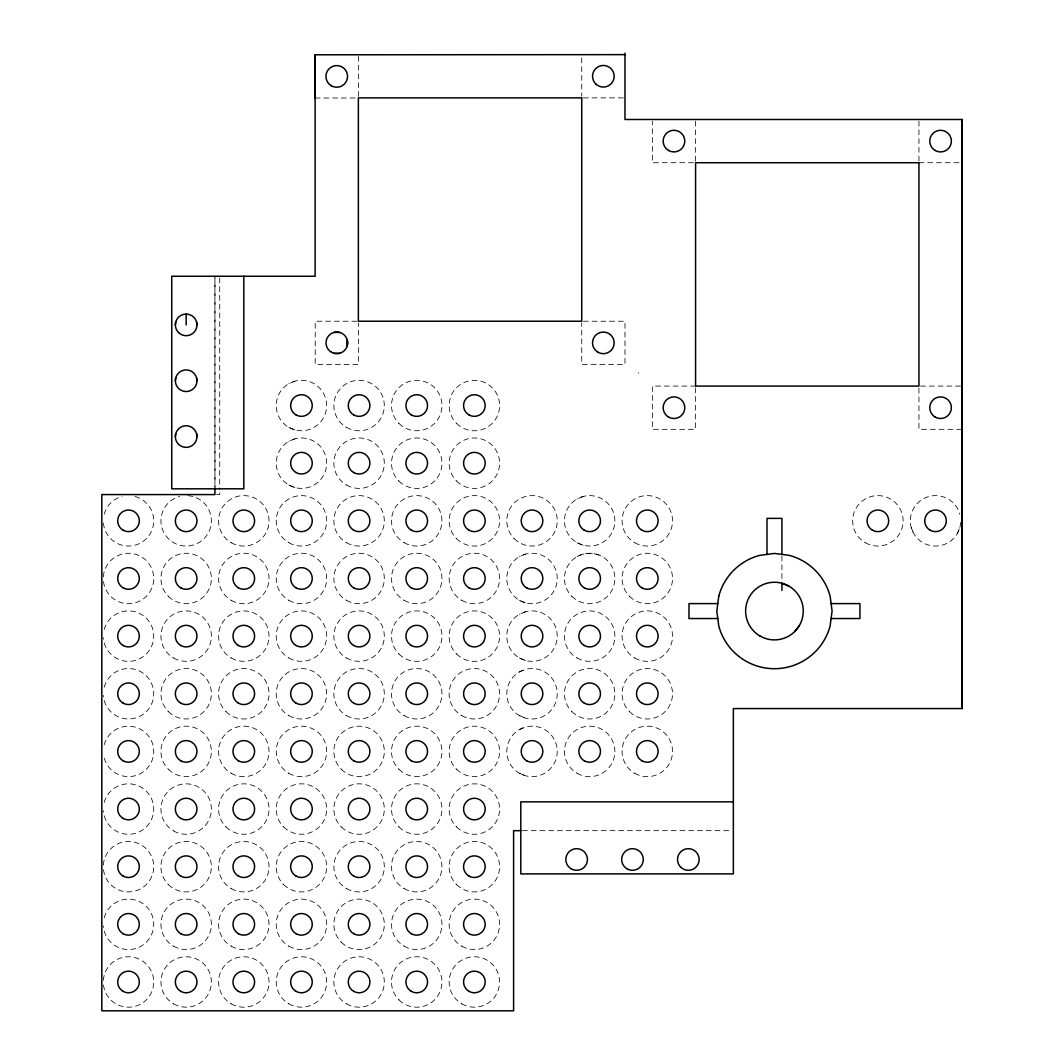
<?xml version="1.0" encoding="UTF-8"?>
<svg xmlns="http://www.w3.org/2000/svg" width="1064" height="1064" viewBox="0 0 1064 1064"><rect width="100%" height="100%" fill="white"/><g stroke="black" fill="none" stroke-linecap="round" stroke-linejoin="round"><path stroke-width="0.75" stroke-dasharray="5 3.75" d="M214.928 276.268L214.955 487.152L214.968 277.917M957.361 533.436L959.874 527.358M294.914 429.909L288.836 427.382A25.217 25.217 0 0 1 288.836 383.705L294.914 381.191M294.914 487.551L288.836 485.024A25.217 25.217 0 0 1 288.836 441.347L294.914 438.834M583.139 545.194L577.047 542.667A25.217 25.217 0 0 1 577.047 498.989L583.139 496.476M525.483 602.836L519.405 600.309A25.217 25.217 0 0 1 519.405 556.632L525.483 554.118M577.047 556.632C584.814 552.322 594.51 552.322 602.264 556.632M525.483 660.478L519.405 657.964A25.217 25.217 0 0 1 519.405 614.274L525.483 611.76M519.405 671.916L525.483 669.402A25.217 25.217 0 0 1 556.379 700.285A25.217 25.217 0 0 1 514.178 711.59A25.217 25.217 0 0 1 525.483 669.402M519.405 729.558L525.483 727.044A25.217 25.217 0 0 1 556.379 757.927A25.217 25.217 0 0 1 514.178 769.232A25.217 25.217 0 0 1 525.483 727.044M315.13 98.021L356.759 98.021M583.338 97.875L624.967 97.875M918.95 162.726L960.579 162.726M356.852 321.235L315.223 321.235L315.223 364.473L358.462 364.473L358.462 322.844M583.338 321.235L624.967 321.235L624.967 364.473L581.729 364.473L581.729 322.844M960.579 386.086L918.95 386.086L918.95 429.324L962.175 429.324M216.524 494.587L219.716 494.587L219.716 491.275M522.464 830.665L731.713 830.665M519.405 715.606L525.483 718.12M519.405 773.249L525.483 775.762M911.156 527.358L913.683 533.436M918.95 121.097L918.95 161.116M781.907 556.007L781.907 581.636M695.577 121.097L695.577 162.726L652.352 162.726L652.352 121.097M638.653 372.826L638.653 373.517M581.729 57.842L581.729 96.279M358.368 56.392L358.368 98.021M219.716 277.917L219.716 489.626M103.341 980.33A25.217 25.217 0 0 1 141.592 960.42A25.217 25.217 0 0 1 141.592 1003.538A25.217 25.217 0 0 1 103.341 983.615M104.152 744.88A25.217 25.217 0 0 1 142.975 730.742A25.217 25.217 0 0 1 142.975 772.065A25.217 25.217 0 0 1 104.152 757.927M104.152 802.522A25.217 25.217 0 0 1 144.305 789.382A25.217 25.217 0 0 1 140.155 831.423A25.217 25.217 0 0 1 103.341 810.688M104.152 687.238A25.217 25.217 0 0 1 144.305 674.097A25.217 25.217 0 0 1 140.155 716.139A25.217 25.217 0 0 1 103.341 695.404M104.152 629.595A25.217 25.217 0 0 1 144.305 616.455A25.217 25.217 0 0 1 140.155 658.496A25.217 25.217 0 0 1 103.341 637.762M103.341 576.834A25.217 25.217 0 0 1 141.592 556.911A25.217 25.217 0 0 1 141.592 600.043A25.217 25.217 0 0 1 103.341 580.119M519.405 600.309A25.217 25.217 0 0 0 557.23 578.47A25.217 25.217 0 0 0 519.405 556.632M288.836 485.024A25.217 25.217 0 0 0 326.661 463.186A25.217 25.217 0 0 0 288.836 441.347M519.405 657.964A25.217 25.217 0 0 0 557.23 636.112A25.217 25.217 0 0 0 519.405 614.274M103.341 865.045A25.217 25.217 0 0 1 141.592 845.135A25.217 25.217 0 0 1 141.592 888.254A25.217 25.217 0 0 1 103.341 868.33M104.152 917.806A25.217 25.217 0 0 1 144.305 904.666A25.217 25.217 0 0 1 140.155 946.707A25.217 25.217 0 0 1 103.341 925.973M135.035 496.476A25.217 25.217 0 0 1 153.442 524.672A25.217 25.217 0 0 1 127.414 546.032A25.217 25.217 0 0 1 103.341 522.477M104.152 514.311A25.217 25.217 0 0 1 121.988 496.476M288.836 427.382A25.217 25.217 0 0 0 326.661 405.544A25.217 25.217 0 0 0 288.836 383.705M187.796 495.664A25.217 25.217 0 0 1 208.531 532.479A25.217 25.217 0 0 1 166.489 536.615A25.217 25.217 0 0 1 179.63 496.476M577.047 542.667A25.217 25.217 0 0 0 614.872 520.828A25.217 25.217 0 0 0 577.047 498.989M960.686 522.477A25.217 25.217 0 0 1 923.885 543.199A25.217 25.217 0 0 1 919.735 501.171A25.217 25.217 0 0 1 959.874 514.311M695.577 386.086L652.352 386.086L652.352 429.324L695.577 429.324L695.577 386.086M231.194 600.309A25.217 25.217 0 0 0 269.019 578.47A25.217 25.217 0 0 0 231.194 556.632A25.217 25.217 0 0 0 231.194 600.309M288.836 946.175A25.217 25.217 0 0 0 326.661 924.337A25.217 25.217 0 0 0 288.836 902.498A25.217 25.217 0 0 0 288.836 946.175M231.194 773.249A25.217 25.217 0 0 0 269.019 751.41A25.217 25.217 0 0 0 231.194 729.558A25.217 25.217 0 0 0 231.194 773.249M341.251 942.172A25.217 25.217 0 0 0 383.452 930.867A25.217 25.217 0 0 0 352.556 899.971A25.217 25.217 0 0 0 341.251 942.172M283.609 826.874A25.217 25.217 0 0 0 325.797 815.569A25.217 25.217 0 0 0 294.914 784.687A25.217 25.217 0 0 0 283.609 826.874M231.194 946.175A25.217 25.217 0 0 0 269.019 924.337A25.217 25.217 0 0 0 231.194 902.498A25.217 25.217 0 0 0 231.194 946.175M341.251 769.232A25.217 25.217 0 0 0 383.452 757.927A25.217 25.217 0 0 0 352.556 727.044A25.217 25.217 0 0 0 341.251 769.232M168.325 769.232A25.217 25.217 0 0 0 210.512 757.927A25.217 25.217 0 0 0 179.63 727.044A25.217 25.217 0 0 0 168.325 769.232M173.552 946.175A25.217 25.217 0 0 0 211.377 924.337A25.217 25.217 0 0 0 173.552 902.498A25.217 25.217 0 0 0 173.552 946.175M288.836 1003.818A25.217 25.217 0 0 0 326.661 981.979A25.217 25.217 0 0 0 288.836 960.14A25.217 25.217 0 0 0 288.836 1003.818M341.251 826.874A25.217 25.217 0 0 0 383.452 815.569A25.217 25.217 0 0 0 352.556 784.687A25.217 25.217 0 0 0 341.251 826.874M288.836 600.309A25.217 25.217 0 0 0 326.661 578.47A25.217 25.217 0 0 0 288.836 556.632A25.217 25.217 0 0 0 288.836 600.309M283.609 884.53A25.217 25.217 0 0 0 325.797 873.225A25.217 25.217 0 0 0 294.914 842.329A25.217 25.217 0 0 0 283.609 884.53M346.478 657.964A25.217 25.217 0 0 0 384.303 636.112A25.217 25.217 0 0 0 346.478 614.274A25.217 25.217 0 0 0 346.478 657.964M346.478 600.309A25.217 25.217 0 0 0 384.303 578.47A25.217 25.217 0 0 0 346.478 556.632A25.217 25.217 0 0 0 346.478 600.309M288.836 715.606A25.217 25.217 0 0 0 326.661 693.768A25.217 25.217 0 0 0 288.836 671.916A25.217 25.217 0 0 0 288.836 715.606M398.894 769.232A25.217 25.217 0 0 0 441.094 757.927A25.217 25.217 0 0 0 410.199 727.044A25.217 25.217 0 0 0 398.894 769.232M168.325 711.59A25.217 25.217 0 0 0 210.512 700.285A25.217 25.217 0 0 0 179.63 669.402A25.217 25.217 0 0 0 168.325 711.59M225.967 826.874A25.217 25.217 0 0 0 268.155 815.569A25.217 25.217 0 0 0 237.272 784.687A25.217 25.217 0 0 0 225.967 826.874M173.552 657.964A25.217 25.217 0 0 0 211.377 636.112A25.217 25.217 0 0 0 173.552 614.274A25.217 25.217 0 0 0 173.552 657.964M404.121 600.309A25.217 25.217 0 0 0 441.946 578.47A25.217 25.217 0 0 0 404.121 556.632A25.217 25.217 0 0 0 404.121 600.309M398.894 653.948A25.217 25.217 0 0 0 441.094 642.643A25.217 25.217 0 0 0 410.199 611.76A25.217 25.217 0 0 0 398.894 653.948M404.121 715.606A25.217 25.217 0 0 0 441.946 693.768A25.217 25.217 0 0 0 404.121 671.916A25.217 25.217 0 0 0 404.121 715.606M398.894 826.874A25.217 25.217 0 0 0 441.094 815.569A25.217 25.217 0 0 0 410.199 784.687A25.217 25.217 0 0 0 398.894 826.874M346.478 715.606A25.217 25.217 0 0 0 384.303 693.768A25.217 25.217 0 0 0 346.478 671.916A25.217 25.217 0 0 0 346.478 715.606M288.836 773.249A25.217 25.217 0 0 0 326.661 751.41A25.217 25.217 0 0 0 288.836 729.558A25.217 25.217 0 0 0 288.836 773.249M288.836 657.964A25.217 25.217 0 0 0 326.661 636.112A25.217 25.217 0 0 0 288.836 614.274A25.217 25.217 0 0 0 288.836 657.964M571.834 596.306A25.217 25.217 0 0 0 614.021 585.001A25.217 25.217 0 0 0 583.139 554.118A25.217 25.217 0 0 0 571.834 596.306M629.476 596.306A25.217 25.217 0 0 0 671.663 585.001A25.217 25.217 0 0 0 640.781 554.118A25.217 25.217 0 0 0 629.476 596.306M456.536 481.021A25.217 25.217 0 0 0 498.737 469.716A25.217 25.217 0 0 0 467.841 438.834A25.217 25.217 0 0 0 456.536 481.021M346.478 485.024A25.217 25.217 0 0 0 384.303 463.186A25.217 25.217 0 0 0 346.478 441.347A25.217 25.217 0 0 0 346.478 485.024M398.894 481.021A25.217 25.217 0 0 0 441.094 469.716A25.217 25.217 0 0 0 410.199 438.834A25.217 25.217 0 0 0 398.894 481.021M634.689 657.964A25.217 25.217 0 0 0 672.528 636.112A25.217 25.217 0 0 0 634.689 614.274A25.217 25.217 0 0 0 634.689 657.964M634.689 773.249A25.217 25.217 0 0 0 672.528 751.41A25.217 25.217 0 0 0 634.689 729.558A25.217 25.217 0 0 0 634.689 773.249M629.476 711.59A25.217 25.217 0 0 0 671.663 700.285A25.217 25.217 0 0 0 640.781 669.402A25.217 25.217 0 0 0 629.476 711.59M577.047 773.249A25.217 25.217 0 0 0 614.872 751.41A25.217 25.217 0 0 0 577.047 729.558A25.217 25.217 0 0 0 577.047 773.249M577.047 657.964A25.217 25.217 0 0 0 614.872 636.112A25.217 25.217 0 0 0 577.047 614.274A25.217 25.217 0 0 0 577.047 657.964M571.834 711.59A25.217 25.217 0 0 0 614.021 700.285A25.217 25.217 0 0 0 583.139 669.402A25.217 25.217 0 0 0 571.834 711.59M404.121 946.175A25.217 25.217 0 0 0 441.946 924.337A25.217 25.217 0 0 0 404.121 902.498A25.217 25.217 0 0 0 404.121 946.175M398.894 999.814A25.217 25.217 0 0 0 441.094 988.509A25.217 25.217 0 0 0 410.199 957.613A25.217 25.217 0 0 0 398.894 999.814M225.967 711.59A25.217 25.217 0 0 0 268.155 700.285A25.217 25.217 0 0 0 237.272 669.402A25.217 25.217 0 0 0 225.967 711.59M346.478 888.533A25.217 25.217 0 0 0 384.303 866.695A25.217 25.217 0 0 0 346.478 844.856A25.217 25.217 0 0 0 346.478 888.533M404.121 888.533A25.217 25.217 0 0 0 441.946 866.695A25.217 25.217 0 0 0 404.121 844.856A25.217 25.217 0 0 0 404.121 888.533M173.552 1003.818A25.217 25.217 0 0 0 211.377 981.979A25.217 25.217 0 0 0 173.552 960.14A25.217 25.217 0 0 0 173.552 1003.818M231.194 888.533A25.217 25.217 0 0 0 269.019 866.695A25.217 25.217 0 0 0 231.194 844.856A25.217 25.217 0 0 0 231.194 888.533M231.194 1003.818A25.217 25.217 0 0 0 269.019 981.979A25.217 25.217 0 0 0 231.194 960.14A25.217 25.217 0 0 0 231.194 1003.818M168.325 884.53A25.217 25.217 0 0 0 210.512 873.225A25.217 25.217 0 0 0 179.63 842.329A25.217 25.217 0 0 0 168.325 884.53M173.552 830.891A25.217 25.217 0 0 0 211.377 809.052A25.217 25.217 0 0 0 173.552 787.214A25.217 25.217 0 0 0 173.552 830.891M456.536 769.232A25.217 25.217 0 0 0 498.737 757.927A25.217 25.217 0 0 0 467.841 727.044A25.217 25.217 0 0 0 456.536 769.232M456.536 826.874A25.217 25.217 0 0 0 498.737 815.569A25.217 25.217 0 0 0 467.841 784.687A25.217 25.217 0 0 0 456.536 826.874M456.536 884.53A25.217 25.217 0 0 0 498.737 873.225A25.217 25.217 0 0 0 467.841 842.329A25.217 25.217 0 0 0 456.536 884.53M461.763 1003.818A25.217 25.217 0 0 0 499.588 981.979A25.217 25.217 0 0 0 461.763 960.14A25.217 25.217 0 0 0 461.763 1003.818M461.763 946.175A25.217 25.217 0 0 0 499.588 924.337A25.217 25.217 0 0 0 461.763 902.498A25.217 25.217 0 0 0 461.763 946.175M288.836 542.667A25.217 25.217 0 0 0 326.661 520.828A25.217 25.217 0 0 0 288.836 498.989A25.217 25.217 0 0 0 288.836 542.667M231.194 657.964A25.217 25.217 0 0 0 269.019 636.112A25.217 25.217 0 0 0 231.194 614.274A25.217 25.217 0 0 0 231.194 657.964M346.478 1003.818A25.217 25.217 0 0 0 384.303 981.979A25.217 25.217 0 0 0 346.478 960.14A25.217 25.217 0 0 0 346.478 1003.818M168.325 596.306A25.217 25.217 0 0 0 210.512 585.001A25.217 25.217 0 0 0 179.63 554.118A25.217 25.217 0 0 0 168.325 596.306M231.194 542.667A25.217 25.217 0 0 0 269.019 520.828A25.217 25.217 0 0 0 231.194 498.989A25.217 25.217 0 0 0 231.194 542.667M456.536 653.948A25.217 25.217 0 0 0 498.737 642.643A25.217 25.217 0 0 0 467.841 611.76A25.217 25.217 0 0 0 456.536 653.948M461.763 600.309A25.217 25.217 0 0 0 499.588 578.47A25.217 25.217 0 0 0 461.763 556.632A25.217 25.217 0 0 0 461.763 600.309M461.763 715.606A25.217 25.217 0 0 0 499.588 693.768A25.217 25.217 0 0 0 461.763 671.916A25.217 25.217 0 0 0 461.763 715.606M398.894 423.379A25.217 25.217 0 0 0 441.094 412.074A25.217 25.217 0 0 0 410.199 381.191A25.217 25.217 0 0 0 398.894 423.379M456.536 423.379A25.217 25.217 0 0 0 498.737 412.074A25.217 25.217 0 0 0 467.841 381.191A25.217 25.217 0 0 0 456.536 423.379M346.478 427.382A25.217 25.217 0 0 0 384.303 405.544A25.217 25.217 0 0 0 346.478 383.705A25.217 25.217 0 0 0 346.478 427.382M865.271 542.667A25.217 25.217 0 0 0 903.097 520.828A25.217 25.217 0 0 0 865.271 498.989A25.217 25.217 0 0 0 865.271 542.667M404.121 542.667A25.217 25.217 0 0 0 441.946 520.828A25.217 25.217 0 0 0 404.121 498.989A25.217 25.217 0 0 0 404.121 542.667M514.178 538.663A25.217 25.217 0 0 0 556.379 527.358A25.217 25.217 0 0 0 525.483 496.476A25.217 25.217 0 0 0 514.178 538.663M456.536 538.663A25.217 25.217 0 0 0 498.737 527.358A25.217 25.217 0 0 0 467.841 496.476A25.217 25.217 0 0 0 456.536 538.663M346.478 542.667A25.217 25.217 0 0 0 384.303 520.828A25.217 25.217 0 0 0 346.478 498.989A25.217 25.217 0 0 0 346.478 542.667M634.689 542.667A25.217 25.217 0 0 0 672.528 520.828A25.217 25.217 0 0 0 634.689 498.989A25.217 25.217 0 0 0 634.689 542.667"/><path stroke-width="1.5" d="M214.928 487.964L214.928 494.587L101.825 494.574L101.825 1010.8L513.593 1010.8L513.593 830.665L520.801 830.665M243.802 276.254L243.802 488.815L171.743 488.815L171.743 276.254L315.13 276.254L315.13 54.623M733.362 801.844L520.801 801.844L520.801 873.903L733.362 873.903L733.362 708.571L962.175 708.571L962.175 119.487L624.967 119.487L624.967 53.2M175.347 324.892L175.72 322.086M175.347 380.726L175.72 377.933M175.347 436.573L175.72 433.779M347.276 345.654L347.276 340.054M794.821 631.457L799.41 625.486M334.043 332.42L339.642 332.42M339.642 353.301L334.043 353.301M624.967 54.636L315.13 54.796L315.13 98.021M717.788 603.607L688.967 603.607L688.967 618.53L717.788 618.53M831.104 603.607L859.925 603.607L859.925 618.53L831.104 618.53M788.863 586.118L781.907 583.232L781.907 590.44M196.601 322.086L196.96 324.892M196.601 377.933L196.96 380.726A10.813 10.813 0 0 1 180.747 390.089A10.813 10.813 0 0 1 180.747 371.376A10.813 10.813 0 0 1 196.96 380.726M196.601 433.779L196.96 436.573A10.813 10.813 0 0 1 180.747 445.936A10.813 10.813 0 0 1 180.747 427.209A10.813 10.813 0 0 1 196.96 436.573M347.463 341.438L347.463 344.257M962.175 119.487L962.175 708.571M781.907 554.411L781.907 518.381L766.984 518.381L766.984 554.411M186.16 314.08L186.16 324.892M718.772 596.146L716.804 611.068L718.772 625.991A57.642 57.642 0 0 0 830.12 625.991L832.088 611.068L830.12 596.146A57.642 57.642 0 0 0 789.368 555.395L774.446 553.426L759.523 555.395A57.642 57.642 0 0 0 718.772 596.146M581.729 97.875L358.368 97.875L358.368 321.235L581.729 321.235L581.729 97.875M918.95 162.726L695.577 162.726L695.577 386.086L918.95 386.086L918.95 162.726M123.105 530.191A10.813 10.813 0 0 0 139.317 520.828A10.813 10.813 0 0 0 123.105 511.478A10.813 10.813 0 0 0 123.105 530.191M526.614 760.76A10.813 10.813 0 0 0 542.826 751.41A10.813 10.813 0 0 0 526.614 742.047A10.813 10.813 0 0 0 526.614 760.76M526.614 703.118A10.813 10.813 0 0 0 542.826 693.768A10.813 10.813 0 0 0 526.614 684.405A10.813 10.813 0 0 0 526.614 703.118M526.614 645.476A10.813 10.813 0 0 0 542.826 636.112A10.813 10.813 0 0 0 526.614 626.763A10.813 10.813 0 0 0 526.614 645.476M238.389 587.833A10.813 10.813 0 0 0 254.602 578.47A10.813 10.813 0 0 0 238.389 569.12A10.813 10.813 0 0 0 238.389 587.833M238.389 933.7A10.813 10.813 0 0 0 254.602 924.337A10.813 10.813 0 0 0 238.389 914.974A10.813 10.813 0 0 0 238.389 933.7M353.687 760.76A10.813 10.813 0 0 0 369.9 751.41A10.813 10.813 0 0 0 353.687 742.047A10.813 10.813 0 0 0 353.687 760.76M296.045 933.7A10.813 10.813 0 0 0 312.257 924.337A10.813 10.813 0 0 0 296.045 914.974A10.813 10.813 0 0 0 296.045 933.7M180.747 933.7A10.813 10.813 0 0 0 196.96 924.337A10.813 10.813 0 0 0 180.747 914.974A10.813 10.813 0 0 0 180.747 933.7M353.687 933.7A10.813 10.813 0 0 0 369.9 924.337A10.813 10.813 0 0 0 353.687 914.974A10.813 10.813 0 0 0 353.687 933.7M353.687 818.402A10.813 10.813 0 0 0 369.9 809.052A10.813 10.813 0 0 0 353.687 799.689A10.813 10.813 0 0 0 353.687 818.402M296.045 876.058A10.813 10.813 0 0 0 312.257 866.695A10.813 10.813 0 0 0 296.045 857.331A10.813 10.813 0 0 0 296.045 876.058M353.687 587.833A10.813 10.813 0 0 0 369.9 578.47A10.813 10.813 0 0 0 353.687 569.12A10.813 10.813 0 0 0 353.687 587.833M296.045 703.118A10.813 10.813 0 0 0 312.257 693.768A10.813 10.813 0 0 0 296.045 684.405A10.813 10.813 0 0 0 296.045 703.118M353.687 645.476A10.813 10.813 0 0 0 369.9 636.112A10.813 10.813 0 0 0 353.687 626.763A10.813 10.813 0 0 0 353.687 645.476M411.329 760.76A10.813 10.813 0 0 0 427.542 751.41A10.813 10.813 0 0 0 411.329 742.047A10.813 10.813 0 0 0 411.329 760.76M411.329 645.476A10.813 10.813 0 0 0 427.542 636.112A10.813 10.813 0 0 0 411.329 626.763A10.813 10.813 0 0 0 411.329 645.476M238.389 645.476A10.813 10.813 0 0 0 254.602 636.112A10.813 10.813 0 0 0 238.389 626.763A10.813 10.813 0 0 0 238.389 645.476M123.105 876.058A10.813 10.813 0 0 0 139.317 866.695A10.813 10.813 0 0 0 123.105 857.331A10.813 10.813 0 0 0 123.105 876.058M180.747 645.476A10.813 10.813 0 0 0 196.96 636.112A10.813 10.813 0 0 0 180.747 626.763A10.813 10.813 0 0 0 180.747 645.476M123.105 703.118A10.813 10.813 0 0 0 139.317 693.768A10.813 10.813 0 0 0 123.105 684.405A10.813 10.813 0 0 0 123.105 703.118M123.105 933.7A10.813 10.813 0 0 0 139.317 924.337A10.813 10.813 0 0 0 123.105 914.974A10.813 10.813 0 0 0 123.105 933.7M180.747 587.833A10.813 10.813 0 0 0 196.96 578.47A10.813 10.813 0 0 0 180.747 569.12A10.813 10.813 0 0 0 180.747 587.833M123.105 587.833A10.813 10.813 0 0 0 139.317 578.47A10.813 10.813 0 0 0 123.105 569.12A10.813 10.813 0 0 0 123.105 587.833M123.105 991.342A10.813 10.813 0 0 0 139.317 981.979A10.813 10.813 0 0 0 123.105 972.616A10.813 10.813 0 0 0 123.105 991.342M180.747 991.342A10.813 10.813 0 0 0 196.96 981.979A10.813 10.813 0 0 0 180.747 972.616A10.813 10.813 0 0 0 180.747 991.342M123.105 645.476A10.813 10.813 0 0 0 139.317 636.112A10.813 10.813 0 0 0 123.105 626.763A10.813 10.813 0 0 0 123.105 645.476M584.256 587.833A10.813 10.813 0 0 0 600.468 578.47A10.813 10.813 0 0 0 584.256 569.12A10.813 10.813 0 0 0 584.256 587.833M641.898 587.833A10.813 10.813 0 0 0 658.111 578.47A10.813 10.813 0 0 0 641.898 569.12A10.813 10.813 0 0 0 641.898 587.833M526.614 587.833A10.813 10.813 0 0 0 542.826 578.47A10.813 10.813 0 0 0 526.614 569.12A10.813 10.813 0 0 0 526.614 587.833M353.687 472.549A10.813 10.813 0 0 0 369.9 463.186A10.813 10.813 0 0 0 353.687 453.823A10.813 10.813 0 0 0 353.687 472.549M411.329 472.549A10.813 10.813 0 0 0 427.542 463.186A10.813 10.813 0 0 0 411.329 453.823A10.813 10.813 0 0 0 411.329 472.549M296.045 472.549A10.813 10.813 0 0 0 312.257 463.186A10.813 10.813 0 0 0 296.045 453.823A10.813 10.813 0 0 0 296.045 472.549M468.971 472.549A10.813 10.813 0 0 0 485.184 463.186A10.813 10.813 0 0 0 468.971 453.823A10.813 10.813 0 0 0 468.971 472.549M296.045 645.476A10.813 10.813 0 0 0 312.257 636.112A10.813 10.813 0 0 0 296.045 626.763A10.813 10.813 0 0 0 296.045 645.476M641.898 760.76A10.813 10.813 0 0 0 658.111 751.41A10.813 10.813 0 0 0 641.898 742.047A10.813 10.813 0 0 0 641.898 760.76M641.898 645.476A10.813 10.813 0 0 0 658.111 636.112A10.813 10.813 0 0 0 641.898 626.763A10.813 10.813 0 0 0 641.898 645.476M641.898 703.118A10.813 10.813 0 0 0 658.111 693.768A10.813 10.813 0 0 0 641.898 684.405A10.813 10.813 0 0 0 641.898 703.118M238.389 991.342A10.813 10.813 0 0 0 254.602 981.979A10.813 10.813 0 0 0 238.389 972.616A10.813 10.813 0 0 0 238.389 991.342M238.389 818.402A10.813 10.813 0 0 0 254.602 809.052A10.813 10.813 0 0 0 238.389 799.689A10.813 10.813 0 0 0 238.389 818.402M584.256 760.76A10.813 10.813 0 0 0 600.468 751.41A10.813 10.813 0 0 0 584.256 742.047A10.813 10.813 0 0 0 584.256 760.76M584.256 703.118A10.813 10.813 0 0 0 600.468 693.768A10.813 10.813 0 0 0 584.256 684.405A10.813 10.813 0 0 0 584.256 703.118M584.256 645.476A10.813 10.813 0 0 0 600.468 636.112A10.813 10.813 0 0 0 584.256 626.763A10.813 10.813 0 0 0 584.256 645.476M411.329 933.7A10.813 10.813 0 0 0 427.542 924.337A10.813 10.813 0 0 0 411.329 914.974A10.813 10.813 0 0 0 411.329 933.7M353.687 876.058A10.813 10.813 0 0 0 369.9 866.695A10.813 10.813 0 0 0 353.687 857.331A10.813 10.813 0 0 0 353.687 876.058M411.329 991.342A10.813 10.813 0 0 0 427.542 981.979A10.813 10.813 0 0 0 411.329 972.616A10.813 10.813 0 0 0 411.329 991.342M238.389 876.058A10.813 10.813 0 0 0 254.602 866.695A10.813 10.813 0 0 0 238.389 857.331A10.813 10.813 0 0 0 238.389 876.058M238.389 760.76A10.813 10.813 0 0 0 254.602 751.41A10.813 10.813 0 0 0 238.389 742.047A10.813 10.813 0 0 0 238.389 760.76M180.747 876.058A10.813 10.813 0 0 0 196.96 866.695A10.813 10.813 0 0 0 180.747 857.331A10.813 10.813 0 0 0 180.747 876.058M180.747 818.402A10.813 10.813 0 0 0 196.96 809.052A10.813 10.813 0 0 0 180.747 799.689A10.813 10.813 0 0 0 180.747 818.402M468.971 703.118A10.813 10.813 0 0 0 485.184 693.768A10.813 10.813 0 0 0 468.971 684.405A10.813 10.813 0 0 0 468.971 703.118M468.971 876.058A10.813 10.813 0 0 0 485.184 866.695A10.813 10.813 0 0 0 468.971 857.331A10.813 10.813 0 0 0 468.971 876.058M468.971 933.7A10.813 10.813 0 0 0 485.184 924.337A10.813 10.813 0 0 0 468.971 914.974A10.813 10.813 0 0 0 468.971 933.7M468.971 991.342A10.813 10.813 0 0 0 485.184 981.979A10.813 10.813 0 0 0 468.971 972.616A10.813 10.813 0 0 0 468.971 991.342M468.971 645.476A10.813 10.813 0 0 0 485.184 636.112A10.813 10.813 0 0 0 468.971 626.763A10.813 10.813 0 0 0 468.971 645.476M468.971 760.76A10.813 10.813 0 0 0 485.184 751.41A10.813 10.813 0 0 0 468.971 742.047A10.813 10.813 0 0 0 468.971 760.76M296.045 530.191A10.813 10.813 0 0 0 312.257 520.828A10.813 10.813 0 0 0 296.045 511.478A10.813 10.813 0 0 0 296.045 530.191M238.389 530.191A10.813 10.813 0 0 0 254.602 520.828A10.813 10.813 0 0 0 238.389 511.478A10.813 10.813 0 0 0 238.389 530.191M468.971 587.833A10.813 10.813 0 0 0 485.184 578.47A10.813 10.813 0 0 0 468.971 569.12A10.813 10.813 0 0 0 468.971 587.833M123.105 818.402A10.813 10.813 0 0 0 139.317 809.052A10.813 10.813 0 0 0 123.105 799.689A10.813 10.813 0 0 0 123.105 818.402M123.105 760.76A10.813 10.813 0 0 0 139.317 751.41A10.813 10.813 0 0 0 123.105 742.047A10.813 10.813 0 0 0 123.105 760.76M296.045 818.402A10.813 10.813 0 0 0 312.257 809.052A10.813 10.813 0 0 0 296.045 799.689A10.813 10.813 0 0 0 296.045 818.402M296.045 760.76A10.813 10.813 0 0 0 312.257 751.41A10.813 10.813 0 0 0 296.045 742.047A10.813 10.813 0 0 0 296.045 760.76M238.389 703.118A10.813 10.813 0 0 0 254.602 693.768A10.813 10.813 0 0 0 238.389 684.405A10.813 10.813 0 0 0 238.389 703.118M180.747 760.76A10.813 10.813 0 0 0 196.96 751.41A10.813 10.813 0 0 0 180.747 742.047A10.813 10.813 0 0 0 180.747 760.76M180.747 703.118A10.813 10.813 0 0 0 196.96 693.768A10.813 10.813 0 0 0 180.747 684.405A10.813 10.813 0 0 0 180.747 703.118M353.687 703.118A10.813 10.813 0 0 0 369.9 693.768A10.813 10.813 0 0 0 353.687 684.405A10.813 10.813 0 0 0 353.687 703.118M411.329 703.118A10.813 10.813 0 0 0 427.542 693.768A10.813 10.813 0 0 0 411.329 684.405A10.813 10.813 0 0 0 411.329 703.118M411.329 876.058A10.813 10.813 0 0 0 427.542 866.695A10.813 10.813 0 0 0 411.329 857.331A10.813 10.813 0 0 0 411.329 876.058M411.329 587.833A10.813 10.813 0 0 0 427.542 578.47A10.813 10.813 0 0 0 411.329 569.12A10.813 10.813 0 0 0 411.329 587.833M411.329 818.402A10.813 10.813 0 0 0 427.542 809.052A10.813 10.813 0 0 0 411.329 799.689A10.813 10.813 0 0 0 411.329 818.402M353.687 991.342A10.813 10.813 0 0 0 369.9 981.979A10.813 10.813 0 0 0 353.687 972.616A10.813 10.813 0 0 0 353.687 991.342M353.687 414.907A10.813 10.813 0 0 0 369.9 405.544A10.813 10.813 0 0 0 353.687 396.18A10.813 10.813 0 0 0 353.687 414.907M411.329 414.907A10.813 10.813 0 0 0 427.542 405.544A10.813 10.813 0 0 0 411.329 396.18A10.813 10.813 0 0 0 411.329 414.907M296.045 414.907A10.813 10.813 0 0 0 312.257 405.544A10.813 10.813 0 0 0 296.045 396.18A10.813 10.813 0 0 0 296.045 414.907M468.971 414.907A10.813 10.813 0 0 0 485.184 405.544A10.813 10.813 0 0 0 468.971 396.18A10.813 10.813 0 0 0 468.971 414.907M872.467 530.191A10.813 10.813 0 0 0 888.679 520.828A10.813 10.813 0 0 0 872.467 511.478A10.813 10.813 0 0 0 872.467 530.191M353.687 530.191A10.813 10.813 0 0 0 369.9 520.828A10.813 10.813 0 0 0 353.687 511.478A10.813 10.813 0 0 0 353.687 530.191M468.971 530.191A10.813 10.813 0 0 0 485.184 520.828A10.813 10.813 0 0 0 468.971 511.478A10.813 10.813 0 0 0 468.971 530.191M526.614 530.191A10.813 10.813 0 0 0 542.826 520.828A10.813 10.813 0 0 0 526.614 511.478A10.813 10.813 0 0 0 526.614 530.191M411.329 530.191A10.813 10.813 0 0 0 427.542 520.828A10.813 10.813 0 0 0 411.329 511.478A10.813 10.813 0 0 0 411.329 530.191M180.747 530.191A10.813 10.813 0 0 0 196.96 520.828A10.813 10.813 0 0 0 180.747 511.478A10.813 10.813 0 0 0 180.747 530.191M296.045 587.833A10.813 10.813 0 0 0 312.257 578.47A10.813 10.813 0 0 0 296.045 569.12A10.813 10.813 0 0 0 296.045 587.833M296.045 991.342A10.813 10.813 0 0 0 312.257 981.979A10.813 10.813 0 0 0 296.045 972.616A10.813 10.813 0 0 0 296.045 991.342M468.971 818.402A10.813 10.813 0 0 0 485.184 809.052A10.813 10.813 0 0 0 468.971 799.689A10.813 10.813 0 0 0 468.971 818.402M641.898 530.191A10.813 10.813 0 0 0 658.111 520.828A10.813 10.813 0 0 0 641.898 511.478A10.813 10.813 0 0 0 641.898 530.191M584.256 530.191A10.813 10.813 0 0 0 600.468 520.828A10.813 10.813 0 0 0 584.256 511.478A10.813 10.813 0 0 0 584.256 530.191M930.122 530.191A10.813 10.813 0 0 0 946.322 520.828A10.813 10.813 0 0 0 930.122 511.478A10.813 10.813 0 0 0 930.122 530.191M668.564 417.061A10.813 10.813 0 0 0 684.777 407.712A10.813 10.813 0 0 0 668.564 398.348A10.813 10.813 0 0 0 668.564 417.061M935.163 150.463A10.813 10.813 0 0 0 951.376 141.1A10.813 10.813 0 0 0 935.163 131.75A10.813 10.813 0 0 0 935.163 150.463M178.513 332.527A10.813 10.813 0 0 0 196.601 327.685A10.813 10.813 0 0 0 183.354 314.452A10.813 10.813 0 0 0 178.513 332.527M668.564 150.463A10.813 10.813 0 0 0 684.777 141.1A10.813 10.813 0 0 0 668.564 131.75A10.813 10.813 0 0 0 668.564 150.463M935.163 417.061A10.813 10.813 0 0 0 951.376 407.712A10.813 10.813 0 0 0 935.163 398.348A10.813 10.813 0 0 0 935.163 417.061M760.042 636.033A28.821 28.821 0 0 0 803.267 611.068A28.821 28.821 0 0 0 760.042 586.118A28.821 28.821 0 0 0 760.042 636.033M331.343 85.772A10.813 10.813 0 0 0 347.556 76.409A10.813 10.813 0 0 0 331.343 67.045A10.813 10.813 0 0 0 331.343 85.772M597.941 352.224A10.813 10.813 0 0 0 614.154 342.861A10.813 10.813 0 0 0 597.941 333.498A10.813 10.813 0 0 0 597.941 352.224M595.707 83.896A10.813 10.813 0 0 0 613.795 79.055A10.813 10.813 0 0 0 600.548 65.822A10.813 10.813 0 0 0 595.707 83.896M331.436 352.224A10.813 10.813 0 0 0 347.649 342.861A10.813 10.813 0 0 0 331.436 333.498A10.813 10.813 0 0 0 331.436 352.224M680.681 867.133A10.813 10.813 0 0 0 698.769 862.279A10.813 10.813 0 0 0 685.535 849.045A10.813 10.813 0 0 0 680.681 867.133M627.082 868.849A10.813 10.813 0 0 0 643.294 859.486A10.813 10.813 0 0 0 627.082 850.123A10.813 10.813 0 0 0 627.082 868.849M571.235 868.849A10.813 10.813 0 0 0 587.448 859.486A10.813 10.813 0 0 0 571.235 850.123A10.813 10.813 0 0 0 571.235 868.849"/></g></svg>
